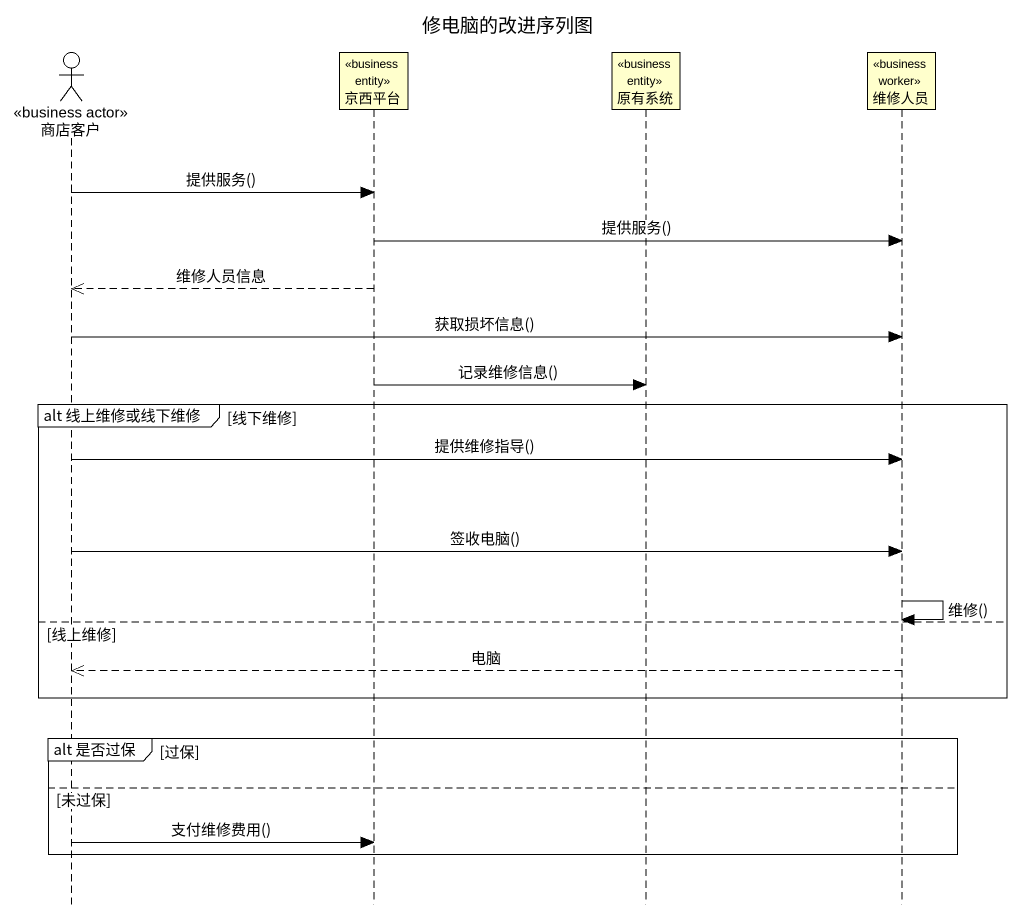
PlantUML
@startuml
title 修电脑的改进序列图
hide footbox
actor 商店客户 <<business actor>>
participant 京西平台 <<business entity>>
participant 原有系统 <<business entity>>
participant 维修人员 <<business worker>>

商店客户 -> 京西平台 : 提供服务()
京西平台 -> 维修人员 : 提供服务()
京西平台 -->> 商店客户 : 维修人员信息
商店客户 -> 维修人员 : 获取损坏信息()
京西平台 -> 原有系统 : 记录维修信息()
group alt 线上维修或线下维修 [线下维修]
  商店客户 -> 维修人员 : 提供维修指导()
  商店客户 -> 维修人员 : 签收电脑()
  维修人员 -> 维修人员 : 维修()
else 线上维修
  维修人员 -->> 商店客户 : 电脑
end
group alt 是否过保 [过保]
else 未过保
  商店客户 -> 京西平台 : 支付维修费用()
end
@enduml
